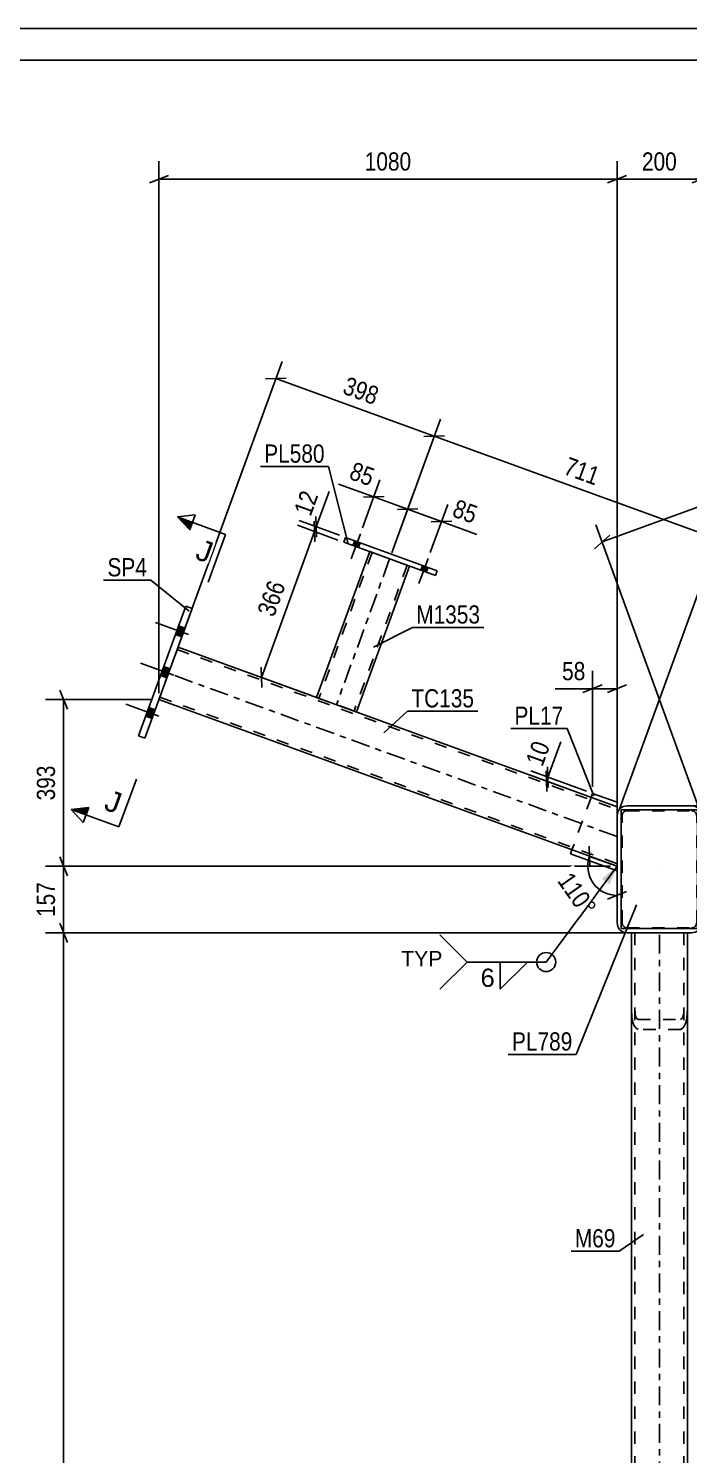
# Model space of a CAD drawing. Header units: millimetres. Extents: x 0 to 1189, y 0 to 841.
# Drawn here: x 626.3 to 730, y 616.7 to 841 of the extents above; entities that cross this region are included whole.
import ezdxf

# ---------------------------------------------------------------- set-up
doc = ezdxf.new("R2010")
doc.units = ezdxf.units.MM
doc.linetypes.add('DXK_LINE_DOT2', pattern=[3.9198, 1.9599, -1.9599])
doc.linetypes.add('DXK_LINE_DOT3', pattern=[5.9187, 2.979, -0.9799, 0.9799, -0.9799])
doc.styles.add('Arial', font='ARIAL.TTF', dxfattribs={"height": 0.2})
doc.styles.add('Arial Narrow', font='ARIALN.TTF', dxfattribs={"height": 0.2})

# ---------------------------------------------------------------- blocks, each defined once
blk = doc.blocks.new('Unknown-682122038-1161')
at = {"color": 5, "linetype": 'Continuous'}
for p, q in [((1189, 841), (0, 841)), ((1184, 836), (5, 836))]:
    blk.add_line(p, q, dxfattribs=at)
blk = doc.blocks.new('Part-682122038-21620 - 21619')
at = {"color": 2, "linetype": 'Continuous'}
for p, q in [((718.91, 717.79), (718.79, 717.18)), ((720.39, 718.78), (719.77, 718.65)), ((720.39, 718.78), (730.52, 718.78)), ((731.13, 718.65), (730.52, 718.78)), ((732.12, 717.18), (732, 717.79)), ((718.79, 700.38), (718.79, 717.18)), ((732.12, 700.38), (732.12, 717.18)), ((718.79, 700.38), (718.91, 699.76)), ((732, 699.76), (732.12, 700.38)), ((719.77, 698.9), (720.39, 698.78)), ((720.39, 698.78), (730.52, 698.78)), ((730.52, 698.78), (731.13, 698.9))]:
    blk.add_line(p, q, dxfattribs=at)
at = {"color": 7, "linetype": 'DXK_LINE_DOT2'}
for p, q in [((720.08, 717.92), (720.39, 717.98)), ((720.39, 717.98), (730.52, 717.98)), ((730.52, 717.98), (730.82, 717.92)), ((719.59, 717.18), (719.65, 717.48)), ((719.59, 700.38), (719.59, 717.18)), ((731.26, 717.48), (731.32, 717.18)), ((731.32, 700.38), (731.32, 717.18)), ((719.65, 700.07), (719.59, 700.38)), ((731.32, 700.38), (731.26, 700.07)), ((720.39, 699.58), (720.08, 699.64)), ((720.39, 699.58), (730.52, 699.58)), ((730.82, 699.64), (730.52, 699.58))]:
    blk.add_line(p, q, dxfattribs=at)
at = {"color": 7, "linetype": 'DXK_LINE_DOT3'}
blk.add_line((725.45, 708.78), (725.45, 708.78), dxfattribs=at)
at = {"color": 2, "linetype": 'Continuous'}
for centre, start, end in [((720.39, 717.18), 112.5, 157.5), ((730.52, 717.18), 22.5, 67.5), ((720.39, 700.38), 202.5, 247.5), ((730.52, 700.38), 292.5, 337.5)]:
    blk.add_arc(centre, 1.6, start, end, dxfattribs=at)
at = {"color": 7, "linetype": 'DXK_LINE_DOT2'}
for centre, start, end in [((720.39, 717.18), 112.5, 157.5), ((730.52, 717.18), 22.5, 67.5), ((720.39, 700.38), 202.5, 247.5), ((730.52, 700.38), 292.5, 337.5)]:
    blk.add_arc(centre, 0.8, start, end, dxfattribs=at)
blk = doc.blocks.new('Part-682122038-21638 - 21619')
at = {"color": 7, "linetype": 'DXK_LINE_DOT2'}
for p, q in [((649.77, 743.73), (646.76, 735.46)), ((649.63, 743.35), (718.79, 718.18)), ((646.9, 735.84), (718.79, 709.67)), ((718.79, 718.36), (718.79, 718.61)), ((718.79, 709.25), (718.79, 717.18))]:
    blk.add_line(p, q, dxfattribs=at)
at = {"color": 2, "linetype": 'Continuous'}
for p, q in [((718.79, 718.61), (649.77, 743.73)), ((646.76, 735.46), (718.79, 709.25)), ((718.79, 718.61), (718.79, 718.55)), ((718.79, 718.55), (718.79, 718.36)), ((718.79, 718.36), (718.79, 717.18))]:
    blk.add_line(p, q, dxfattribs=at)
at = {"color": 7, "linetype": 'DXK_LINE_DOT3'}
blk.add_line((718.79, 713.93), (648.27, 739.59), dxfattribs=at)
blk = doc.blocks.new('Part-682122038-21686 - 21619')
at = {"color": 7, "linetype": 'DXK_LINE_DOT2'}
for p, q in [((729.85, 698.78), (721.05, 698.78)), ((721.05, 698.78), (721.05, 630.62)), ((721.59, 698.78), (721.59, 630.62)), ((729.32, 698.78), (729.32, 630.62)), ((729.85, 698.78), (729.85, 630.62)), ((721.05, 686.74), (721.13, 685.54)), ((721.63, 686.14), (721.59, 686.74)), ((729.32, 686.74), (729.28, 686.14)), ((729.77, 685.54), (729.85, 686.74)), ((722.12, 685.17), (721.91, 685.29)), ((722.12, 685.17), (728.79, 685.17)), ((728.99, 685.29), (728.79, 685.17)), ((721.71, 683.84), (721.91, 683.72)), ((721.91, 683.72), (722.12, 683.6)), ((728.79, 683.6), (722.12, 683.6)), ((728.79, 683.6), (729.19, 683.84))]:
    blk.add_line(p, q, dxfattribs=at)
for centre, radius, start, end in [((724.8, 685.83), 3.68, 184.5911, 212.8755), ((723.46, 686.29), 1.84, 184.5911, 212.8755), ((727.44, 686.29), 1.84, 327.1245, 355.4089), ((726.1, 685.83), 3.68, 327.1245, 355.4089)]:
    blk.add_arc(centre, radius, start, end, dxfattribs=at)
blk = doc.blocks.new('Part-682122038-21669 - 21619')
at = {"color": 2, "linetype": 'Continuous'}
for p, q in [((650.97, 750.14), (643.56, 729.78)), ((644.56, 729.41), (651.97, 749.77)), ((651.97, 749.77), (650.97, 750.14)), ((643.56, 729.78), (644.56, 729.41))]:
    blk.add_line(p, q, dxfattribs=at)
blk = doc.blocks.new('Part-682122038-21673 - 21619')
at = {"color": 7, "linetype": 'DXK_LINE_DOT2'}
for p, q in [((714.71, 720.09), (711.7, 711.82)), ((718.79, 718.61), (718.79, 708.54))]:
    blk.add_line(p, q, dxfattribs=at)
at = {"color": 2, "linetype": 'Continuous'}
for p, q in [((714.94, 720.72), (714.71, 720.09)), ((714.94, 720.72), (718.79, 719.32)), ((718.79, 719.32), (718.79, 718.61)), ((711.7, 711.82), (711.48, 711.2)), ((711.48, 711.2), (718.79, 708.54))]:
    blk.add_line(p, q, dxfattribs=at)
blk = doc.blocks.new('Part-682122038-53223 - 21619')
at = {"color": 2, "linetype": 'Continuous'}
for p, q in [((719.45, 699.44), (719.45, 718.11)), ((719.45, 718.11), (731.45, 718.11)), ((731.45, 718.11), (731.45, 699.44)), ((731.45, 699.44), (719.45, 699.44))]:
    blk.add_line(p, q, dxfattribs=at)
blk = doc.blocks.new('Part-682122038-21680 - 21619')
at = {"color": 2, "linetype": 'Continuous'}
for p, q in [((721.05, 698.78), (721.05, 506.11)), ((729.85, 698.78), (729.85, 506.11))]:
    blk.add_line(p, q, dxfattribs=at)
at = {"color": 7, "linetype": 'DXK_LINE_DOT2'}
for p, q in [((729.85, 698.78), (721.05, 698.78)), ((721.59, 698.78), (721.59, 506.11)), ((729.32, 698.78), (729.32, 506.11)), ((729.85, 506.11), (721.05, 506.11))]:
    blk.add_line(p, q, dxfattribs=at)
at = {"color": 7, "linetype": 'DXK_LINE_DOT3'}
blk.add_line((725.45, 506.11), (725.45, 698.78), dxfattribs=at)
blk = doc.blocks.new('Bolt-682122038-21724 - 21619')
at = {"linetype": 'Continuous'}
for points in [[(650.35, 745.33), (650.85, 746.7), (649.85, 747.07), (649.35, 745.69)], [(650.35, 745.33), (650.85, 746.7), (649.85, 747.07), (649.35, 745.69)], [(650.35, 745.33), (650.85, 746.7), (649.85, 747.07), (649.35, 745.69)], [(648.01, 738.91), (648.52, 740.28), (647.51, 740.65), (647.01, 739.27)], [(648.01, 738.91), (648.52, 740.28), (647.51, 740.65), (647.01, 739.27)], [(645.68, 732.48), (646.18, 733.86), (645.18, 734.23), (644.68, 732.85)], [(645.68, 732.48), (646.18, 733.86), (645.18, 734.23), (644.68, 732.85)], [(645.68, 732.48), (646.18, 733.86), (645.18, 734.23), (644.68, 732.85)]]:
    blk.add_hatch(color=1, dxfattribs=at).paths.add_polyline_path(points)
at = {"color": 1, "linetype": 'Continuous'}
for p, q in [((651.42, 745.72), (646.22, 747.61)), ((651.42, 745.72), (646.22, 747.61)), ((651.42, 745.72), (646.22, 747.61)), ((650.85, 746.7), (649.85, 747.07)), ((650.85, 746.7), (649.85, 747.07)), ((650.85, 746.7), (649.85, 747.07)), ((650.35, 745.33), (649.35, 745.69)), ((650.35, 745.33), (649.35, 745.69)), ((650.35, 745.33), (649.35, 745.69)), ((649.08, 739.3), (643.88, 741.19)), ((649.08, 739.3), (643.88, 741.19)), ((648.52, 740.28), (647.51, 740.65)), ((648.52, 740.28), (647.51, 740.65)), ((648.01, 738.91), (647.01, 739.27)), ((648.01, 738.91), (647.01, 739.27)), ((646.74, 732.88), (641.54, 734.77)), ((646.74, 732.88), (641.54, 734.77)), ((646.74, 732.88), (641.54, 734.77)), ((646.18, 733.86), (645.18, 734.23)), ((646.18, 733.86), (645.18, 734.23)), ((646.18, 733.86), (645.18, 734.23)), ((645.68, 732.48), (644.68, 732.85)), ((645.68, 732.48), (644.68, 732.85)), ((645.68, 732.48), (644.68, 732.85))]:
    blk.add_line(p, q, dxfattribs=at)
blk = doc.blocks.new('Part-682122038-53206 - 21619')
at = {"color": 2, "linetype": 'Continuous'}
for p, q in [((676.1, 760.97), (675.83, 760.22)), ((676.1, 760.97), (690.51, 755.72)), ((675.83, 760.22), (690.24, 754.97)), ((690.51, 755.72), (690.24, 754.97))]:
    blk.add_line(p, q, dxfattribs=at)
blk = doc.blocks.new('Part-682122038-53205 - 21619')
at = {"color": 2, "linetype": 'Continuous'}
for p, q in [((679.9, 758.73), (671.55, 735.8)), ((677.82, 733.52), (686.16, 756.45))]:
    blk.add_line(p, q, dxfattribs=at)
at = {"color": 7, "linetype": 'DXK_LINE_DOT2'}
for p, q in [((680.27, 758.6), (671.93, 735.66)), ((679.9, 758.73), (686.16, 756.45)), ((685.79, 756.59), (677.44, 733.66)), ((671.55, 735.8), (677.82, 733.52))]:
    blk.add_line(p, q, dxfattribs=at)
at = {"color": 7, "linetype": 'DXK_LINE_DOT3'}
blk.add_line((683.03, 757.59), (674.68, 734.66), dxfattribs=at)
blk = doc.blocks.new('Bolt-682122038-53225 - 21619')
at = {"linetype": 'Continuous'}
for points in [[(678.42, 760.12), (677.54, 760.44), (677.27, 759.69), (678.14, 759.37)], [(678.42, 760.12), (677.54, 760.44), (677.27, 759.69), (678.14, 759.37)], [(689.07, 756.25), (688.19, 756.57), (687.92, 755.82), (688.79, 755.5)], [(689.07, 756.25), (688.19, 756.57), (687.92, 755.82), (688.79, 755.5)]]:
    blk.add_hatch(color=1, dxfattribs=at).paths.add_polyline_path(points)
at = {"color": 1, "linetype": 'Continuous'}
for p, q in [((678.44, 761.54), (677, 757.59)), ((678.44, 761.54), (677, 757.59)), ((677.54, 760.44), (677.27, 759.69)), ((677.54, 760.44), (677.27, 759.69)), ((678.42, 760.12), (678.14, 759.37)), ((678.42, 760.12), (678.14, 759.37)), ((689.09, 757.66), (687.65, 753.71)), ((689.09, 757.66), (687.65, 753.71)), ((688.19, 756.57), (687.92, 755.82)), ((688.19, 756.57), (687.92, 755.82)), ((689.07, 756.25), (688.79, 755.5)), ((689.07, 756.25), (688.79, 755.5))]:
    blk.add_line(p, q, dxfattribs=at)
blk = doc.blocks.new('StraightDimension-682122038-22003 - 21619')
at = {"color": 7, "linetype": 'Continuous'}
for p, q in [((717.79, 709.25), (628.92, 709.25)), ((631.17, 710.75), (632.37, 707.75)), ((631.77, 698.78), (631.77, 709.25)), ((632.37, 697.28), (631.17, 700.28)), ((720.05, 698.78), (628.92, 698.78))]:
    blk.add_line(p, q, dxfattribs=at)
at = {"color": 0}
blk.add_wipeout([(631.02, 707.35), (626.82, 707.35), (626.82, 700.67), (631.02, 700.67)], dxfattribs=at)
at = {"color": 3, "style": 'Arial Narrow'}
blk.add_text('157', height=2.863, rotation=90.0002, dxfattribs=at).set_placement((630.42, 701.27))
blk = doc.blocks.new('StraightDimension-682122038-85429 - 21619')
at = {"color": 7, "linetype": 'Continuous'}
for p, q in [((714.94, 721.72), (714.94, 740.01)), ((718.79, 720.32), (718.79, 740.01)), ((713.44, 736.56), (716.44, 737.76)), ((714.94, 737.16), (718.79, 737.16)), ((720.29, 737.76), (717.29, 736.56))]:
    blk.add_line(p, q, dxfattribs=at)
at = {"color": 0}
blk.add_wipeout([(714.42, 737.91), (714.42, 742.11), (709.56, 742.11), (709.56, 737.91)], dxfattribs=at)
at = {"color": 7, "linetype": 'Continuous'}
blk.add_line((714.94, 737.16), (709.04, 737.16), dxfattribs=at)
blk.add_line((714.94, 737.16), (709.04, 737.16), dxfattribs=at)
at = {"color": 3, "style": 'Arial Narrow'}
blk.add_text('58', height=2.863, dxfattribs=at).set_placement((710.16, 738.51))
blk = doc.blocks.new('StraightDimension-682122038-22004 - 21619')
at = {"color": 7, "linetype": 'Continuous'}
for p, q in [((632.37, 697.28), (631.17, 700.28)), ((720.05, 698.78), (628.92, 698.78)), ((631.77, 493.11), (631.77, 698.78)), ((631.17, 494.61), (632.37, 491.61)), ((698.99, 493.11), (628.92, 493.11))]:
    blk.add_line(p, q, dxfattribs=at)
at = {"color": 0}
blk.add_wipeout([(631.02, 600.2), (626.82, 600.2), (626.82, 591.69), (631.02, 591.69)], dxfattribs=at)
at = {"color": 3, "style": 'Arial Narrow'}
blk.add_text('3085', height=2.863, rotation=90.0002, dxfattribs=at).set_placement((630.42, 592.29))
blk = doc.blocks.new('StraightDimension-682122038-22002 - 21619')
at = {"color": 7, "linetype": 'Continuous'}
for p, q in [((632.37, 733.96), (631.17, 736.96)), ((645.76, 735.46), (628.92, 735.46)), ((631.77, 709.25), (631.77, 735.46)), ((717.79, 709.25), (628.92, 709.25)), ((631.17, 710.75), (632.37, 707.75))]:
    blk.add_line(p, q, dxfattribs=at)
at = {"color": 0}
blk.add_wipeout([(631.02, 725.69), (626.82, 725.69), (626.82, 719.01), (631.02, 719.01)], dxfattribs=at)
at = {"color": 3, "style": 'Arial Narrow'}
blk.add_text('393', height=2.863, rotation=90.0002, dxfattribs=at).set_placement((630.42, 719.61))
blk = doc.blocks.new('StraightDimension-682122038-23028 - 21619')
at = {"color": 7, "linetype": 'Continuous'}
for p, q in [((707.88, 724.89), (707.99, 721.66)), ((713.77, 720.44), (705.03, 723.62)), ((714, 721.07), (705.26, 724.25)), ((707.76, 721.03), (707.66, 724.26)), ((707.71, 722.65), (707.93, 723.27))]:
    blk.add_line(p, q, dxfattribs=at)
at = {"color": 0}
blk.add_wipeout([(709.07, 728.59), (705.12, 730.02), (703.46, 725.46), (707.41, 724.02)], dxfattribs=at)
at = {"color": 7, "linetype": 'Continuous'}
blk.add_line((707.93, 723.27), (709.95, 728.82), dxfattribs=at)
blk.add_line((707.93, 723.27), (709.95, 728.82), dxfattribs=at)
at = {"color": 3, "style": 'Arial Narrow'}
blk.add_text('10', height=2.863, rotation=69.9983, dxfattribs=at).set_placement((707.05, 724.79))
blk = doc.blocks.new('StraightDimension-682122038-51016 - 21619')
at = {"color": 7, "linetype": 'Continuous'}
for p, q in [((718.79, 718.18), (718.79, 820.16)), ((732.12, 718.18), (732.12, 820.16)), ((720.29, 817.91), (717.29, 816.71)), ((718.79, 817.31), (732.12, 817.31)), ((730.62, 816.71), (733.62, 817.91))]:
    blk.add_line(p, q, dxfattribs=at)
at = {"color": 0}
blk.add_wipeout([(728.79, 818.06), (728.79, 822.26), (722.11, 822.26), (722.11, 818.06)], dxfattribs=at)
at = {"color": 3, "style": 'Arial Narrow'}
blk.add_text('200', height=2.863, dxfattribs=at).set_placement((722.71, 818.66))
blk = doc.blocks.new('StraightDimension-682122038-51017 - 21619')
at = {"color": 7, "linetype": 'Continuous'}
for p, q in [((646.76, 736.46), (646.76, 820.16)), ((718.79, 718.18), (718.79, 820.16)), ((648.26, 817.91), (645.26, 816.71)), ((646.76, 817.31), (718.79, 817.31)), ((717.29, 816.71), (720.29, 817.91))]:
    blk.add_line(p, q, dxfattribs=at)
at = {"color": 0}
blk.add_wipeout([(687.03, 818.06), (687.03, 822.26), (678.52, 822.26), (678.52, 818.06)], dxfattribs=at)
at = {"color": 3, "style": 'Arial Narrow'}
blk.add_text('1080', height=2.863, dxfattribs=at).set_placement((679.12, 818.66))
blk = doc.blocks.new('StraightDimension-682122038-60519 - 21619')
at = {"color": 7, "linetype": 'Continuous'}
for p, q in [((674.89, 760.56), (668.54, 762.87)), ((675.16, 761.31), (668.81, 763.62)), ((671.27, 760.28), (671.17, 763.51)), ((671.22, 761.89), (671.49, 762.65)), ((671.44, 764.26), (671.54, 761.03))]:
    blk.add_line(p, q, dxfattribs=at)
at = {"color": 0}
blk.add_wipeout([(672.63, 767.96), (668.68, 769.4), (667.02, 764.83), (670.97, 763.4)], dxfattribs=at)
at = {"color": 7, "linetype": 'Continuous'}
blk.add_line((671.49, 762.65), (673.51, 768.2), dxfattribs=at)
blk.add_line((671.49, 762.65), (673.51, 768.2), dxfattribs=at)
at = {"color": 3, "style": 'Arial Narrow'}
blk.add_text('12', height=2.863, rotation=69.9983, dxfattribs=at).set_placement((670.61, 764.16))
blk = doc.blocks.new('StraightDimension-682122038-60520 - 21619')
at = {"color": 7, "linetype": 'Continuous'}
for p, q in [((674.89, 760.56), (668.54, 762.87)), ((671.27, 760.28), (671.17, 763.51)), ((662.87, 738.96), (671.22, 761.89)), ((662.82, 740.58), (662.92, 737.35)), ((670.61, 736.14), (660.19, 739.94))]:
    blk.add_line(p, q, dxfattribs=at)
at = {"color": 0}
blk.add_wipeout([(667.48, 753.82), (663.54, 755.26), (661.25, 748.98), (665.2, 747.54)], dxfattribs=at)
at = {"color": 3, "style": 'Arial Narrow'}
blk.add_text('366', height=2.863, rotation=69.9983, dxfattribs=at).set_placement((664.84, 748.31))
blk = doc.blocks.new('StraightDimension-682122038-60612 - 21619')
at = {"color": 7, "linetype": 'Continuous'}
for p, q in [((683.37, 758.53), (691.03, 779.57)), ((691.67, 776.95), (688.44, 776.85)), ((690.06, 776.9), (734.62, 760.68)), ((719.13, 718.12), (735.59, 763.36)), ((733, 760.63), (736.23, 760.73))]:
    blk.add_line(p, q, dxfattribs=at)
at = {"color": 0}
blk.add_wipeout([(715.73, 768.35), (717.17, 772.29), (710.89, 774.58), (709.45, 770.63)], dxfattribs=at)
at = {"color": 3, "style": 'Arial Narrow'}
blk.add_text('711', height=2.863, rotation=-20.002, dxfattribs=at).set_placement((710.22, 770.99))
blk = doc.blocks.new('StraightDimension-682122038-60613 - 21619')
at = {"color": 7, "linetype": 'Continuous'}
for p, q in [((650.11, 744.67), (666.12, 788.64)), ((666.76, 786.01), (663.53, 785.91)), ((665.14, 785.96), (690.06, 776.9)), ((683.37, 758.53), (691.03, 779.57)), ((688.44, 776.85), (691.67, 776.95))]:
    blk.add_line(p, q, dxfattribs=at)
at = {"color": 0}
blk.add_wipeout([(681, 780.99), (682.43, 784.94), (676.15, 787.22), (674.72, 783.28)], dxfattribs=at)
at = {"color": 3, "style": 'Arial Narrow'}
blk.add_text('398', height=2.863, rotation=-20.002, dxfattribs=at).set_placement((675.48, 783.64))
blk = doc.blocks.new('StraightDimension-682122038-60638 - 21619')
at = {"color": 7, "linetype": 'Continuous'}
for p, q in [((683.65, 759.29), (686.84, 768.07)), ((684.25, 765.34), (687.48, 765.44)), ((685.87, 765.39), (691.19, 763.45)), ((689.43, 758.6), (692.17, 766.13)), ((692.81, 763.51), (689.58, 763.4))]:
    blk.add_line(p, q, dxfattribs=at)
at = {"color": 0}
blk.add_wipeout([(696.51, 762.32), (697.94, 766.27), (693.38, 767.93), (691.94, 763.98)], dxfattribs=at)
at = {"color": 7, "linetype": 'Continuous'}
blk.add_line((691.19, 763.45), (696.74, 761.43), dxfattribs=at)
blk.add_line((691.19, 763.45), (696.74, 761.43), dxfattribs=at)
at = {"color": 3, "style": 'Arial Narrow'}
blk.add_text('85', height=2.863, rotation=-20.002, dxfattribs=at).set_placement((692.71, 764.34))
blk = doc.blocks.new('StraightDimension-682122038-60639 - 21619')
at = {"color": 7, "linetype": 'Continuous'}
for p, q in [((678.78, 762.48), (681.52, 770.01)), ((678.93, 767.28), (682.16, 767.38)), ((680.54, 767.33), (685.87, 765.39)), ((683.65, 759.29), (686.84, 768.07)), ((687.48, 765.44), (684.25, 765.34))]:
    blk.add_line(p, q, dxfattribs=at)
at = {"color": 0}
blk.add_wipeout([(680.31, 768.22), (681.74, 772.16), (677.18, 773.82), (675.74, 769.88)], dxfattribs=at)
at = {"color": 7, "linetype": 'Continuous'}
blk.add_line((680.54, 767.33), (674.99, 769.35), dxfattribs=at)
blk.add_line((680.54, 767.33), (674.99, 769.35), dxfattribs=at)
at = {"color": 3, "style": 'Arial Narrow'}
blk.add_text('85', height=2.863, rotation=-20.002, dxfattribs=at).set_placement((676.51, 770.23))
blk = doc.blocks.new('StraightDimension-682122038-60920 - 21619')
at = {"color": 7, "linetype": 'Continuous'}
for p, q in [((767.87, 759.51), (760.64, 779.38)), ((716.44, 760.26), (761.61, 776.71)), ((760.41, 775.63), (762.82, 777.78)), ((731.78, 718.12), (715.46, 762.94)), ((717.64, 761.34), (715.23, 759.19))]:
    blk.add_line(p, q, dxfattribs=at)
at = {"color": 0}
blk.add_wipeout([(741.91, 770.33), (740.47, 774.28), (734.19, 771.99), (735.63, 768.05)], dxfattribs=at)
at = {"color": 3, "style": 'Arial Narrow'}
blk.add_text('721', height=2.863, rotation=20.002, dxfattribs=at).set_placement((735.99, 768.81))
blk = doc.blocks.new('AngleDimension-682122038-61076 - 21619')
at = {"color": 7, "linetype": 'Continuous'}
for p, q in [((714.42, 712.43), (714.53, 709.2)), ((717.85, 709.59), (714.47, 710.81)), ((714.47, 710.81), (718.79, 709.25)), ((718.79, 704.66), (718.79, 709.25)), ((720.29, 705.26), (717.29, 704.06))]:
    blk.add_line(p, q, dxfattribs=at)
blk.add_arc((718.79, 709.25), 4.59, 160, 270, dxfattribs=at)
at = {"color": 0}
blk.add_wipeout([(713.23, 700.29), (716.67, 702.7), (711.91, 709.49), (708.47, 707.08)], dxfattribs=at)
at = {"color": 3, "style": 'Arial Narrow'}
blk.add_text('110°', height=2.863, rotation=-54.9982, dxfattribs=at).set_placement((709.31, 706.94))
blk = doc.blocks.new('StraightDimension-682122038-77647 - 21619')
at = {"color": 7, "linetype": 'Continuous'}
for p, q in [((866.45, 767.15), (882.98, 767.15)), ((881.18, 765.65), (879.98, 768.65)), ((880.58, 718.78), (880.58, 767.15)), ((879.98, 720.28), (881.18, 717.28)), ((726.45, 718.78), (882.98, 718.78))]:
    blk.add_line(p, q, dxfattribs=at)
at = {"color": 0}
blk.add_wipeout([(879.83, 746.3), (875.63, 746.3), (875.63, 739.62), (879.83, 739.62)], dxfattribs=at)
at = {"color": 3, "style": 'Arial Narrow'}
blk.add_text('726', height=2.863, rotation=90.0002, dxfattribs=at).set_placement((879.23, 740.22))
blk = doc.blocks.new('StraightDimension-682122038-77648 - 21619')
at = {"color": 7, "linetype": 'Continuous'}
for p, q in [((881.18, 717.28), (879.98, 720.28)), ((726.45, 718.78), (882.98, 718.78)), ((880.58, 535.17), (880.58, 718.78)), ((879.98, 536.67), (881.18, 533.67)), ((865.72, 535.17), (882.98, 535.17))]:
    blk.add_line(p, q, dxfattribs=at)
at = {"color": 0}
blk.add_wipeout([(879.83, 631.23), (875.63, 631.23), (875.63, 622.72), (879.83, 622.72)], dxfattribs=at)
at = {"color": 3, "style": 'Arial Narrow'}
blk.add_text('2754', height=2.863, rotation=90.0002, dxfattribs=at).set_placement((879.23, 623.32))
blk = doc.blocks.new('Mark-682122038-22293 - 21619')
at = {"color": 0}
blk.add_wipeout([(718.55, 649.32), (718.55, 652.32), (712.16, 652.32), (712.16, 649.32)], dxfattribs=at)
blk.add_wipeout([(718.55, 649.32), (718.55, 652.32), (712.16, 652.32), (712.16, 649.32)], dxfattribs=at)
at = {"color": 30, "linetype": 'Continuous'}
for p in [(722.94, 651.35), (711.56, 648.72)]:
    blk.add_line(p, (719.15, 648.72), dxfattribs=at)
at = {"color": 3, "style": 'Arial Narrow'}
blk.add_text('M69', height=2.863, dxfattribs=at).set_placement((712.16, 649.32))
blk = doc.blocks.new('Mark-682122038-22901 - 21619')
at = {"color": 0}
blk.add_wipeout([(696.32, 734.23), (696.32, 737.23), (686.46, 737.23), (686.46, 734.23)], dxfattribs=at)
blk.add_wipeout([(696.32, 734.23), (696.32, 737.23), (686.46, 737.23), (686.46, 734.23)], dxfattribs=at)
at = {"color": 30, "linetype": 'Continuous'}
for p, q in [((682.11, 730.24), (685.86, 733.63)), ((685.86, 733.63), (696.92, 733.63))]:
    blk.add_line(p, q, dxfattribs=at)
at = {"color": 3, "style": 'Arial Narrow'}
blk.add_text('TC135', height=2.863, dxfattribs=at).set_placement((686.46, 734.23))
blk = doc.blocks.new('WeldMark-682122038-23037 - 21619')
at = {"linetype": 'Continuous'}
blk.add_hatch(color=30, dxfattribs=at).paths.add_polyline_path([(716.4, 707.28), (718.79, 709.25), (717.6, 706.39)])
at = {"color": 30, "linetype": 'Continuous'}
blk.add_line((718.79, 709.25), (707.65, 694.19), dxfattribs=at)
at = {"color": 3, "linetype": 'Continuous'}
for q in [(690.94, 698.48), (690.94, 689.91)]:
    blk.add_line((695.23, 694.19), q, dxfattribs=at)
for start, end in [(90, 270), (270, 90)]:
    blk.add_arc((707.65, 694.19), 1.5, start, end, dxfattribs=at)
at = {"color": 0}
blk.add_wipeout([(699.75, 690.09), (699.75, 693.49), (697.13, 693.49), (697.13, 690.09)], dxfattribs=at)
at = {"color": 30, "linetype": 'Continuous'}
blk.add_line((695.23, 694.19), (707.65, 694.19), dxfattribs=at)
at = {"color": 3, "linetype": 'Continuous'}
for p, q in [((700.41, 694.19), (704.69, 694.19)), ((704.69, 694.19), (700.41, 689.91)), ((700.41, 689.91), (700.41, 694.19))]:
    blk.add_line(p, q, dxfattribs=at)
at = {"color": 3, "style": 'Arial'}
blk.add_text('6', height=2.87, dxfattribs=at).set_placement((697.33, 690.29))
at = {"color": 0, "linetype": 'Continuous'}
blk.add_wipeout([(691.33, 693.54), (691.33, 696.04), (684.85, 696.04), (684.85, 693.54)], dxfattribs=at)
blk.add_wipeout([(691.33, 693.54), (691.33, 696.04), (684.85, 696.04), (684.85, 693.54)], dxfattribs=at)
at = {"color": 3, "linetype": 'Continuous', "style": 'Arial'}
blk.add_text('TYP', height=2.388, dxfattribs=at).set_placement((684.85, 693.54))
blk = doc.blocks.new('Mark-682122038-22912 - 21619')
at = {"color": 0}
blk.add_wipeout([(644.88, 754.85), (644.88, 757.85), (638.67, 757.85), (638.67, 754.85)], dxfattribs=at)
blk.add_wipeout([(644.88, 754.85), (644.88, 757.85), (638.67, 757.85), (638.67, 754.85)], dxfattribs=at)
at = {"color": 30, "linetype": 'Continuous'}
for p in [(638.07, 754.25), (651.51, 749.36)]:
    blk.add_line(p, (645.48, 754.25), dxfattribs=at)
at = {"color": 3, "style": 'Arial Narrow'}
blk.add_text('SP4', height=2.863, dxfattribs=at).set_placement((638.67, 754.85))
blk = doc.blocks.new('Mark-682122038-22904 - 21619')
at = {"color": 0}
blk.add_wipeout([(710.34, 731.51), (710.34, 734.51), (702.67, 734.51), (702.67, 731.51)], dxfattribs=at)
blk.add_wipeout([(710.34, 731.51), (710.34, 734.51), (702.67, 734.51), (702.67, 731.51)], dxfattribs=at)
at = {"color": 30, "linetype": 'Continuous'}
for p in [(702.07, 730.91), (715.12, 720.32)]:
    blk.add_line(p, (710.94, 730.91), dxfattribs=at)
at = {"color": 3, "style": 'Arial Narrow'}
blk.add_text('PL17', height=2.863, dxfattribs=at).set_placement((702.67, 731.51))
blk = doc.blocks.new('SectionMark-682122038-24417 - 21619')
at = {"linetype": 'Continuous'}
for points in [[(652.04, 763.33), (651.62, 762.15), (649.69, 764.18)], [(635.73, 718.5), (635.3, 717.33), (632.95, 718.18)]]:
    blk.add_hatch(color=6, dxfattribs=at).paths.add_polyline_path(points)
at = {"color": 6, "linetype": 'Continuous'}
for p, q in [((649.69, 764.18), (652.47, 764.5)), ((649.69, 764.18), (651.62, 762.15)), ((651.62, 762.15), (652.47, 764.5)), ((632.95, 718.18), (635.73, 718.5)), ((634.87, 716.15), (632.95, 718.18)), ((635.73, 718.5), (634.87, 716.15))]:
    blk.add_line(p, q, dxfattribs=at)
at = {"color": 0, "linetype": 'Continuous'}
for points in [[(654.48, 756.85), (655.67, 760.14), (653.48, 760.94), (652.28, 757.65)], [(640.13, 717.43), (641.33, 720.72), (639.13, 721.52), (637.93, 718.23)]]:
    blk.add_wipeout(points, dxfattribs=at)
at = {"color": 6, "linetype": 'Continuous'}
for p, q in [((657.21, 761.44), (649.69, 764.18)), ((657.21, 761.44), (654.48, 753.93)), ((640.47, 715.45), (643.21, 722.96)), ((640.47, 715.45), (632.95, 718.18))]:
    blk.add_line(p, q, dxfattribs=at)
at = {"color": 3, "linetype": 'Continuous', "style": 'Arial'}
for p in [(652.28, 757.65), (637.93, 718.23)]:
    blk.add_text('J', height=3.34, rotation=-20.002, dxfattribs=at).set_placement(p)
blk = doc.blocks.new('Mark-682122038-53469 - 21619')
at = {"color": 0}
blk.add_wipeout([(697.27, 747.42), (697.27, 750.42), (687.22, 750.42), (687.22, 747.42)], dxfattribs=at)
blk.add_wipeout([(697.27, 747.42), (697.27, 750.42), (687.22, 750.42), (687.22, 747.42)], dxfattribs=at)
at = {"color": 30, "linetype": 'Continuous'}
for p, q in [((680.51, 743.71), (686.62, 746.82)), ((686.62, 746.82), (697.87, 746.82))]:
    blk.add_line(p, q, dxfattribs=at)
at = {"color": 3, "style": 'Arial Narrow'}
blk.add_text('M1353', height=2.863, dxfattribs=at).set_placement((687.22, 747.42))
blk = doc.blocks.new('Mark-682122038-53472 - 21619')
at = {"color": 0}
blk.add_wipeout([(672.82, 772.72), (672.82, 775.72), (663.32, 775.72), (663.32, 772.72)], dxfattribs=at)
blk.add_wipeout([(672.82, 772.72), (672.82, 775.72), (663.32, 775.72), (663.32, 772.72)], dxfattribs=at)
at = {"color": 30, "linetype": 'Continuous'}
for p in [(662.72, 772.12), (676.51, 759.97)]:
    blk.add_line(p, (673.42, 772.12), dxfattribs=at)
at = {"color": 3, "style": 'Arial Narrow'}
blk.add_text('PL580', height=2.863, dxfattribs=at).set_placement((663.32, 772.72))
blk = doc.blocks.new('Mark-682122038-53487 - 21619')
at = {"color": 0}
blk.add_wipeout([(711.78, 680.27), (711.78, 683.27), (702.28, 683.27), (702.28, 680.27)], dxfattribs=at)
blk.add_wipeout([(711.78, 680.27), (711.78, 683.27), (702.28, 683.27), (702.28, 680.27)], dxfattribs=at)
at = {"color": 30, "linetype": 'Continuous'}
for p in [(721.87, 703.2), (701.68, 679.67)]:
    blk.add_line(p, (712.38, 679.67), dxfattribs=at)
at = {"color": 3, "style": 'Arial Narrow'}
blk.add_text('PL789', height=2.863, dxfattribs=at).set_placement((702.28, 680.27))

msp = doc.modelspace()

# ---------------------------------------------------------------- block references
for name in ['Unknown-682122038-1161', 'Part-682122038-53206 - 21619', 'Bolt-682122038-53225 - 21619', 'Part-682122038-53205 - 21619', 'Part-682122038-21669 - 21619', 'Bolt-682122038-21724 - 21619', 'Part-682122038-21638 - 21619', 'Part-682122038-21673 - 21619', 'Part-682122038-21620 - 21619', 'Part-682122038-53223 - 21619', 'Part-682122038-21686 - 21619', 'Part-682122038-21680 - 21619']:
    msp.add_blockref(name, (0, 0))

# ---------------------------------------------------------------- next in the draw order: block references
for name in ['StraightDimension-682122038-85429 - 21619', 'StraightDimension-682122038-22003 - 21619']:
    msp.add_blockref(name, (0, 0))

# ---------------------------------------------------------------- next in the draw order: block references
for name in ['StraightDimension-682122038-22002 - 21619', 'StraightDimension-682122038-22004 - 21619']:
    msp.add_blockref(name, (0, 0))

# ---------------------------------------------------------------- next in the draw order: block references
for name in ['StraightDimension-682122038-51016 - 21619', 'StraightDimension-682122038-23028 - 21619', 'AngleDimension-682122038-61076 - 21619', 'Mark-682122038-22293 - 21619']:
    msp.add_blockref(name, (0, 0))

# ---------------------------------------------------------------- next in the draw order: block references
for name in ['StraightDimension-682122038-51017 - 21619', 'WeldMark-682122038-23037 - 21619']:
    msp.add_blockref(name, (0, 0))

# ---------------------------------------------------------------- next in the draw order: block references
for name in ['StraightDimension-682122038-60612 - 21619', 'StraightDimension-682122038-60519 - 21619', 'Mark-682122038-53487 - 21619']:
    msp.add_blockref(name, (0, 0))

# ---------------------------------------------------------------- next in the draw order: block references
for name in ['StraightDimension-682122038-60920 - 21619', 'StraightDimension-682122038-60520 - 21619', 'Mark-682122038-22901 - 21619']:
    msp.add_blockref(name, (0, 0))

# ---------------------------------------------------------------- next in the draw order: block references
for name in ['StraightDimension-682122038-60613 - 21619', 'StraightDimension-682122038-77647 - 21619', 'Mark-682122038-22904 - 21619']:
    msp.add_blockref(name, (0, 0))

# ---------------------------------------------------------------- next in the draw order: block references
for name in ['StraightDimension-682122038-60638 - 21619', 'Mark-682122038-22912 - 21619', 'Mark-682122038-53469 - 21619', 'StraightDimension-682122038-77648 - 21619']:
    msp.add_blockref(name, (0, 0))

# ---------------------------------------------------------------- next in the draw order: block references
for name in ['StraightDimension-682122038-60639 - 21619', 'SectionMark-682122038-24417 - 21619']:
    msp.add_blockref(name, (0, 0))

# ---------------------------------------------------------------- next in the draw order: block references
msp.add_blockref('Mark-682122038-53472 - 21619', (0, 0))

doc.saveas('drawing.dxf')
